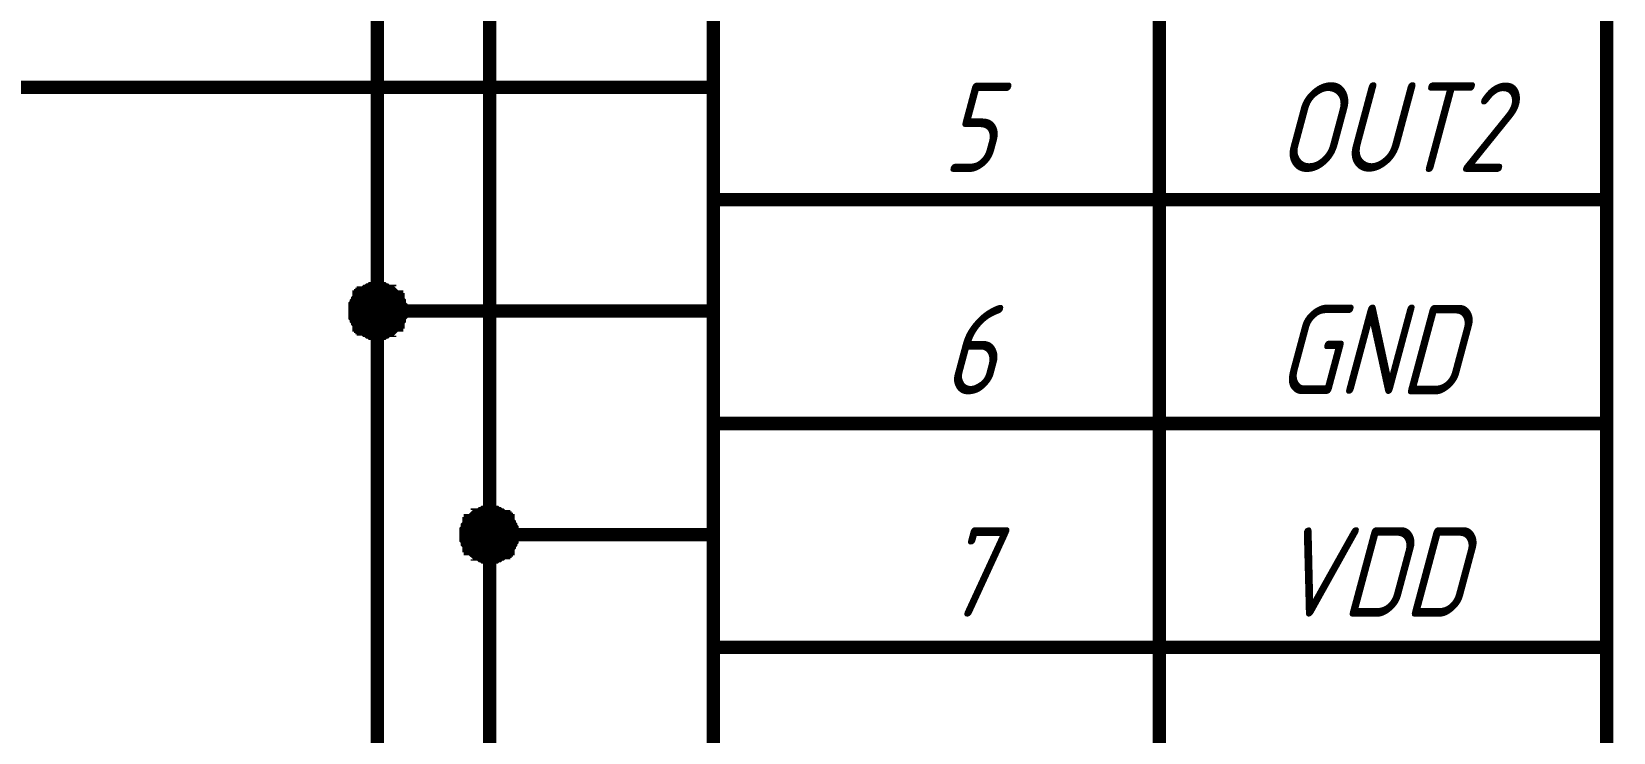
# Paper-space layout 'Layout1' of a CAD drawing. Extents: x -1 to 840, y -1 to 593.
# Drawn here: x 690.46 to 725.82, y 286.57 to 302.24 of the extents above; entities that cross this region are included whole.
import ezdxf

# ---------------------------------------------------------------- set-up
doc = ezdxf.new("R2010")
doc.units = 0
doc.header["$MEASUREMENT"] = 0
doc.layers.add('Sheet', color=255, linetype='CONTINUOUS')
doc.styles.add('GOST type A0', font='', dxfattribs={"oblique": 15, "height": 3.5})
doc.styles.get('GOST type A0').set_extended_font_data('GOST type A')

psp = doc.layouts.get("Layout1")

# ---------------------------------------------------------------- linework, layer by layer
at = {"layer": 'Sheet', "color": 7, "const_width": 0.3}
psp.add_lwpolyline([(705.698, 328.489), (725.667, 328.489), (725.667, 203.476), (705.698, 203.476), (705.698, 328.489)], close=True, dxfattribs=at)
at = {"layer": 'Sheet', "color": 7}
for points, const_width in [([(715.667, 328.489), (715.667, 203.476)], 0.3), ([(703.183, 310.999), (698.183, 310.999), (698.183, 295.993)], 0.3), ([(700.698, 305.997), (700.698, 290.992), (703.183, 290.992)], 0.3), ([(703.183, 300.995), (620.729, 300.995), (620.729, 250.977), (625.698, 250.977)], 0.3), ([(705.698, 300.995), (703.183, 300.995)], 0.3), ([(705.698, 298.479), (725.667, 298.479)], 0.3), ([(697.686, 295.993), (697.686, 296.025), (697.686, 296.056), (697.686, 296.056), (697.686, 296.087), (697.686, 296.118), (697.717, 296.149), (697.717, 296.18), (697.717, 296.18), (697.748, 296.211), (697.748, 296.242), (697.748, 296.242), (697.779, 296.273), (697.779, 296.304), (697.81, 296.304), (697.81, 296.335), (697.841, 296.335), (697.841, 296.366), (697.872, 296.366), (697.872, 296.397), (697.903, 296.397), (697.934, 296.428), (697.934, 296.428), (697.965, 296.428), (697.996, 296.459), (697.996, 296.459), (698.027, 296.459), (698.058, 296.491), (698.089, 296.491), (698.12, 296.491), (698.12, 296.491), (698.151, 296.491), (698.183, 296.491)], 0.3), ([(697.686, 295.993), (697.686, 296.025), (697.686, 296.056), (697.686, 296.056), (697.686, 296.087), (697.686, 296.118), (697.717, 296.149), (697.717, 296.18), (697.717, 296.18), (697.748, 296.211), (697.748, 296.242), (697.748, 296.242), (697.779, 296.273), (697.779, 296.304), (697.81, 296.304), (697.81, 296.335), (697.841, 296.335), (697.841, 296.366), (697.872, 296.366), (697.872, 296.397), (697.903, 296.397), (697.934, 296.428), (697.934, 296.428), (697.965, 296.428), (697.996, 296.459), (697.996, 296.459), (698.027, 296.459), (698.058, 296.491), (698.089, 296.491), (698.12, 296.491), (698.12, 296.491), (698.151, 296.491), (698.183, 296.491)], 0.3), ([(697.686, 295.993), (697.686, 296.025), (697.686, 296.056), (697.686, 296.056), (697.686, 296.087), (697.686, 296.118), (697.717, 296.149), (697.717, 296.18), (697.717, 296.18), (697.748, 296.211), (697.748, 296.242), (697.748, 296.242), (697.779, 296.273), (697.779, 296.304), (697.81, 296.304), (697.81, 296.335), (697.841, 296.335), (697.841, 296.366), (697.872, 296.366), (697.872, 296.397), (697.903, 296.397), (697.934, 296.428), (697.934, 296.428), (697.965, 296.428), (697.996, 296.459), (697.996, 296.459), (698.027, 296.459), (698.058, 296.491), (698.089, 296.491), (698.12, 296.491), (698.12, 296.491), (698.151, 296.491), (698.183, 296.491)], 0.3), ([(697.686, 295.993), (697.686, 296.025), (697.686, 296.056), (697.686, 296.056), (697.686, 296.087), (697.686, 296.118), (697.717, 296.149), (697.717, 296.18), (697.717, 296.18), (697.748, 296.211), (697.748, 296.242), (697.748, 296.242), (697.779, 296.273), (697.779, 296.304), (697.81, 296.304), (697.81, 296.335), (697.841, 296.335), (697.841, 296.366), (697.872, 296.366), (697.872, 296.397), (697.903, 296.397), (697.934, 296.428), (697.934, 296.428), (697.965, 296.428), (697.996, 296.459), (697.996, 296.459), (698.027, 296.459), (698.058, 296.491), (698.089, 296.491), (698.12, 296.491), (698.12, 296.491), (698.151, 296.491), (698.183, 296.491)], 0.3), ([(697.686, 295.993), (697.686, 296.025), (697.686, 296.056), (697.686, 296.056), (697.686, 296.087), (697.686, 296.118), (697.717, 296.149), (697.717, 296.18), (697.717, 296.18), (697.748, 296.211), (697.748, 296.242), (697.748, 296.242), (697.779, 296.273), (697.779, 296.304), (697.81, 296.304), (697.81, 296.335), (697.841, 296.335), (697.841, 296.366), (697.872, 296.366), (697.872, 296.397), (697.903, 296.397), (697.934, 296.428), (697.934, 296.428), (697.965, 296.428), (697.996, 296.459), (697.996, 296.459), (698.027, 296.459), (698.058, 296.491), (698.089, 296.491), (698.12, 296.491), (698.12, 296.491), (698.151, 296.491), (698.183, 296.491)], 0.0991), ([(697.686, 295.993), (697.686, 296.025), (697.686, 296.056), (697.686, 296.056), (697.686, 296.087), (697.686, 296.118), (697.717, 296.149), (697.717, 296.18), (697.717, 296.18), (697.748, 296.211), (697.748, 296.242), (697.748, 296.242), (697.779, 296.273), (697.779, 296.304), (697.81, 296.304), (697.81, 296.335), (697.841, 296.335), (697.841, 296.366), (697.872, 296.366), (697.872, 296.397), (697.903, 296.397), (697.934, 296.428), (697.934, 296.428), (697.965, 296.428), (697.996, 296.459), (697.996, 296.459), (698.027, 296.459), (698.058, 296.491), (698.089, 296.491), (698.12, 296.491), (698.12, 296.491), (698.151, 296.491), (698.183, 296.491)], 0.0991), ([(697.686, 295.993), (697.686, 296.025), (697.686, 296.056), (697.686, 296.056), (697.686, 296.087), (697.686, 296.118), (697.717, 296.149), (697.717, 296.18), (697.717, 296.18), (697.748, 296.211), (697.748, 296.242), (697.748, 296.242), (697.779, 296.273), (697.779, 296.304), (697.81, 296.304), (697.81, 296.335), (697.841, 296.335), (697.841, 296.366), (697.872, 296.366), (697.872, 296.397), (697.903, 296.397), (697.934, 296.428), (697.934, 296.428), (697.965, 296.428), (697.996, 296.459), (697.996, 296.459), (698.027, 296.459), (698.058, 296.491), (698.089, 296.491), (698.12, 296.491), (698.12, 296.491), (698.151, 296.491), (698.183, 296.491)], 0.0991), ([(697.686, 295.993), (697.686, 296.025), (697.686, 296.056), (697.686, 296.056), (697.686, 296.087), (697.686, 296.118), (697.717, 296.149), (697.717, 296.18), (697.717, 296.18), (697.748, 296.211), (697.748, 296.242), (697.748, 296.242), (697.779, 296.273), (697.779, 296.304), (697.81, 296.304), (697.81, 296.335), (697.841, 296.335), (697.841, 296.366), (697.872, 296.366), (697.872, 296.397), (697.903, 296.397), (697.934, 296.428), (697.934, 296.428), (697.965, 296.428), (697.996, 296.459), (697.996, 296.459), (698.027, 296.459), (698.058, 296.491), (698.089, 296.491), (698.12, 296.491), (698.12, 296.491), (698.151, 296.491), (698.183, 296.491)], 0.0991), ([(698.183, 296.491), (698.183, 296.491)], 0.3), ([(698.183, 296.491), (698.214, 296.491), (698.245, 296.491), (698.245, 296.491), (698.276, 296.491), (698.307, 296.491), (698.338, 296.459), (698.369, 296.459), (698.369, 296.459), (698.4, 296.428), (698.431, 296.428), (698.462, 296.428), (698.462, 296.397), (698.493, 296.397), (698.524, 296.366), (698.524, 296.366), (698.555, 296.335), (698.555, 296.335), (698.586, 296.304), (698.617, 296.304), (698.617, 296.273), (698.617, 296.242), (698.648, 296.242), (698.648, 296.211), (698.679, 296.18), (698.679, 296.18), (698.679, 296.149), (698.679, 296.118), (698.711, 296.087), (698.711, 296.056), (698.711, 296.056), (698.711, 296.025), (698.711, 295.993)], 0.3), ([(698.183, 296.491), (698.183, 296.491)], 0.3), ([(698.183, 296.491), (698.214, 296.491), (698.245, 296.491), (698.245, 296.491), (698.276, 296.491), (698.307, 296.491), (698.338, 296.459), (698.369, 296.459), (698.369, 296.459), (698.4, 296.428), (698.431, 296.428), (698.462, 296.428), (698.462, 296.397), (698.493, 296.397), (698.524, 296.366), (698.524, 296.366), (698.555, 296.335), (698.555, 296.335), (698.586, 296.304), (698.617, 296.304), (698.617, 296.273), (698.617, 296.242), (698.648, 296.242), (698.648, 296.211), (698.679, 296.18), (698.679, 296.18), (698.679, 296.149), (698.679, 296.118), (698.711, 296.087), (698.711, 296.056), (698.711, 296.056), (698.711, 296.025), (698.711, 295.993)], 0.3), ([(698.183, 296.491), (698.183, 296.491)], 0.3), ([(698.183, 296.491), (698.214, 296.491), (698.245, 296.491), (698.245, 296.491), (698.276, 296.491), (698.307, 296.491), (698.338, 296.459), (698.369, 296.459), (698.369, 296.459), (698.4, 296.428), (698.431, 296.428), (698.462, 296.428), (698.462, 296.397), (698.493, 296.397), (698.524, 296.366), (698.524, 296.366), (698.555, 296.335), (698.555, 296.335), (698.586, 296.304), (698.617, 296.304), (698.617, 296.273), (698.617, 296.242), (698.648, 296.242), (698.648, 296.211), (698.679, 296.18), (698.679, 296.18), (698.679, 296.149), (698.679, 296.118), (698.711, 296.087), (698.711, 296.056), (698.711, 296.056), (698.711, 296.025), (698.711, 295.993)], 0.3), ([(698.183, 296.491), (698.183, 296.491)], 0.3), ([(698.183, 296.491), (698.214, 296.491), (698.245, 296.491), (698.245, 296.491), (698.276, 296.491), (698.307, 296.491), (698.338, 296.459), (698.369, 296.459), (698.369, 296.459), (698.4, 296.428), (698.431, 296.428), (698.462, 296.428), (698.462, 296.397), (698.493, 296.397), (698.524, 296.366), (698.524, 296.366), (698.555, 296.335), (698.555, 296.335), (698.586, 296.304), (698.617, 296.304), (698.617, 296.273), (698.617, 296.242), (698.648, 296.242), (698.648, 296.211), (698.679, 296.18), (698.679, 296.18), (698.679, 296.149), (698.679, 296.118), (698.711, 296.087), (698.711, 296.056), (698.711, 296.056), (698.711, 296.025), (698.711, 295.993)], 0.3), ([(698.183, 296.491), (698.183, 296.491)], 0.0991), ([(698.183, 296.491), (698.214, 296.491), (698.245, 296.491), (698.245, 296.491), (698.276, 296.491), (698.307, 296.491), (698.338, 296.459), (698.369, 296.459), (698.369, 296.459), (698.4, 296.428), (698.431, 296.428), (698.462, 296.428), (698.462, 296.397), (698.493, 296.397), (698.524, 296.366), (698.524, 296.366), (698.555, 296.335), (698.555, 296.335), (698.586, 296.304), (698.617, 296.304), (698.617, 296.273), (698.617, 296.242), (698.648, 296.242), (698.648, 296.211), (698.679, 296.18), (698.679, 296.18), (698.679, 296.149), (698.679, 296.118), (698.711, 296.087), (698.711, 296.056), (698.711, 296.056), (698.711, 296.025), (698.711, 295.993)], 0.0991), ([(698.183, 296.491), (698.183, 296.491)], 0.0991), ([(698.183, 296.491), (698.214, 296.491), (698.245, 296.491), (698.245, 296.491), (698.276, 296.491), (698.307, 296.491), (698.338, 296.459), (698.369, 296.459), (698.369, 296.459), (698.4, 296.428), (698.431, 296.428), (698.462, 296.428), (698.462, 296.397), (698.493, 296.397), (698.524, 296.366), (698.524, 296.366), (698.555, 296.335), (698.555, 296.335), (698.586, 296.304), (698.617, 296.304), (698.617, 296.273), (698.617, 296.242), (698.648, 296.242), (698.648, 296.211), (698.679, 296.18), (698.679, 296.18), (698.679, 296.149), (698.679, 296.118), (698.711, 296.087), (698.711, 296.056), (698.711, 296.056), (698.711, 296.025), (698.711, 295.993)], 0.0991), ([(698.183, 296.491), (698.183, 296.491)], 0.0991), ([(698.183, 296.491), (698.214, 296.491), (698.245, 296.491), (698.245, 296.491), (698.276, 296.491), (698.307, 296.491), (698.338, 296.459), (698.369, 296.459), (698.369, 296.459), (698.4, 296.428), (698.431, 296.428), (698.462, 296.428), (698.462, 296.397), (698.493, 296.397), (698.524, 296.366), (698.524, 296.366), (698.555, 296.335), (698.555, 296.335), (698.586, 296.304), (698.617, 296.304), (698.617, 296.273), (698.617, 296.242), (698.648, 296.242), (698.648, 296.211), (698.679, 296.18), (698.679, 296.18), (698.679, 296.149), (698.679, 296.118), (698.711, 296.087), (698.711, 296.056), (698.711, 296.056), (698.711, 296.025), (698.711, 295.993)], 0.0991), ([(698.183, 296.491), (698.183, 296.491)], 0.0991), ([(698.183, 296.491), (698.214, 296.491), (698.245, 296.491), (698.245, 296.491), (698.276, 296.491), (698.307, 296.491), (698.338, 296.459), (698.369, 296.459), (698.369, 296.459), (698.4, 296.428), (698.431, 296.428), (698.462, 296.428), (698.462, 296.397), (698.493, 296.397), (698.524, 296.366), (698.524, 296.366), (698.555, 296.335), (698.555, 296.335), (698.586, 296.304), (698.617, 296.304), (698.617, 296.273), (698.617, 296.242), (698.648, 296.242), (698.648, 296.211), (698.679, 296.18), (698.679, 296.18), (698.679, 296.149), (698.679, 296.118), (698.711, 296.087), (698.711, 296.056), (698.711, 296.056), (698.711, 296.025), (698.711, 295.993)], 0.0991), ([(698.183, 295.496), (698.151, 295.496), (698.12, 295.496), (698.12, 295.496), (698.089, 295.496), (698.058, 295.496), (698.027, 295.527), (697.996, 295.527), (697.996, 295.527), (697.965, 295.558), (697.934, 295.558), (697.934, 295.558), (697.903, 295.59), (697.872, 295.59), (697.872, 295.621), (697.841, 295.621), (697.841, 295.652), (697.81, 295.652), (697.81, 295.683), (697.779, 295.683), (697.779, 295.714), (697.748, 295.745), (697.748, 295.745), (697.748, 295.776), (697.717, 295.807), (697.717, 295.807), (697.717, 295.838), (697.686, 295.869), (697.686, 295.9), (697.686, 295.931), (697.686, 295.931), (697.686, 295.962), (697.686, 295.993)], 0.3), ([(697.686, 295.993), (697.686, 295.993)], 0.3), ([(698.183, 295.496), (698.151, 295.496), (698.12, 295.496), (698.12, 295.496), (698.089, 295.496), (698.058, 295.496), (698.027, 295.527), (697.996, 295.527), (697.996, 295.527), (697.965, 295.558), (697.934, 295.558), (697.934, 295.558), (697.903, 295.59), (697.872, 295.59), (697.872, 295.621), (697.841, 295.621), (697.841, 295.652), (697.81, 295.652), (697.81, 295.683), (697.779, 295.683), (697.779, 295.714), (697.748, 295.745), (697.748, 295.745), (697.748, 295.776), (697.717, 295.807), (697.717, 295.807), (697.717, 295.838), (697.686, 295.869), (697.686, 295.9), (697.686, 295.931), (697.686, 295.931), (697.686, 295.962), (697.686, 295.993)], 0.3), ([(697.686, 295.993), (697.686, 295.993)], 0.3), ([(698.183, 295.496), (698.151, 295.496), (698.12, 295.496), (698.12, 295.496), (698.089, 295.496), (698.058, 295.496), (698.027, 295.527), (697.996, 295.527), (697.996, 295.527), (697.965, 295.558), (697.934, 295.558), (697.934, 295.558), (697.903, 295.59), (697.872, 295.59), (697.872, 295.621), (697.841, 295.621), (697.841, 295.652), (697.81, 295.652), (697.81, 295.683), (697.779, 295.683), (697.779, 295.714), (697.748, 295.745), (697.748, 295.745), (697.748, 295.776), (697.717, 295.807), (697.717, 295.807), (697.717, 295.838), (697.686, 295.869), (697.686, 295.9), (697.686, 295.931), (697.686, 295.931), (697.686, 295.962), (697.686, 295.993)], 0.3), ([(697.686, 295.993), (697.686, 295.993)], 0.3), ([(698.183, 295.496), (698.151, 295.496), (698.12, 295.496), (698.12, 295.496), (698.089, 295.496), (698.058, 295.496), (698.027, 295.527), (697.996, 295.527), (697.996, 295.527), (697.965, 295.558), (697.934, 295.558), (697.934, 295.558), (697.903, 295.59), (697.872, 295.59), (697.872, 295.621), (697.841, 295.621), (697.841, 295.652), (697.81, 295.652), (697.81, 295.683), (697.779, 295.683), (697.779, 295.714), (697.748, 295.745), (697.748, 295.745), (697.748, 295.776), (697.717, 295.807), (697.717, 295.807), (697.717, 295.838), (697.686, 295.869), (697.686, 295.9), (697.686, 295.931), (697.686, 295.931), (697.686, 295.962), (697.686, 295.993)], 0.3), ([(697.686, 295.993), (697.686, 295.993)], 0.3), ([(698.183, 295.496), (698.151, 295.496), (698.12, 295.496), (698.12, 295.496), (698.089, 295.496), (698.058, 295.496), (698.027, 295.527), (697.996, 295.527), (697.996, 295.527), (697.965, 295.558), (697.934, 295.558), (697.934, 295.558), (697.903, 295.59), (697.872, 295.59), (697.872, 295.621), (697.841, 295.621), (697.841, 295.652), (697.81, 295.652), (697.81, 295.683), (697.779, 295.683), (697.779, 295.714), (697.748, 295.745), (697.748, 295.745), (697.748, 295.776), (697.717, 295.807), (697.717, 295.807), (697.717, 295.838), (697.686, 295.869), (697.686, 295.9), (697.686, 295.931), (697.686, 295.931), (697.686, 295.962), (697.686, 295.993)], 0.0991), ([(697.686, 295.993), (697.686, 295.993)], 0.0991), ([(698.183, 295.496), (698.151, 295.496), (698.12, 295.496), (698.12, 295.496), (698.089, 295.496), (698.058, 295.496), (698.027, 295.527), (697.996, 295.527), (697.996, 295.527), (697.965, 295.558), (697.934, 295.558), (697.934, 295.558), (697.903, 295.59), (697.872, 295.59), (697.872, 295.621), (697.841, 295.621), (697.841, 295.652), (697.81, 295.652), (697.81, 295.683), (697.779, 295.683), (697.779, 295.714), (697.748, 295.745), (697.748, 295.745), (697.748, 295.776), (697.717, 295.807), (697.717, 295.807), (697.717, 295.838), (697.686, 295.869), (697.686, 295.9), (697.686, 295.931), (697.686, 295.931), (697.686, 295.962), (697.686, 295.993)], 0.0991), ([(697.686, 295.993), (697.686, 295.993)], 0.0991), ([(698.183, 295.496), (698.151, 295.496), (698.12, 295.496), (698.12, 295.496), (698.089, 295.496), (698.058, 295.496), (698.027, 295.527), (697.996, 295.527), (697.996, 295.527), (697.965, 295.558), (697.934, 295.558), (697.934, 295.558), (697.903, 295.59), (697.872, 295.59), (697.872, 295.621), (697.841, 295.621), (697.841, 295.652), (697.81, 295.652), (697.81, 295.683), (697.779, 295.683), (697.779, 295.714), (697.748, 295.745), (697.748, 295.745), (697.748, 295.776), (697.717, 295.807), (697.717, 295.807), (697.717, 295.838), (697.686, 295.869), (697.686, 295.9), (697.686, 295.931), (697.686, 295.931), (697.686, 295.962), (697.686, 295.993)], 0.0991), ([(697.686, 295.993), (697.686, 295.993)], 0.0991), ([(698.183, 295.496), (698.151, 295.496), (698.12, 295.496), (698.12, 295.496), (698.089, 295.496), (698.058, 295.496), (698.027, 295.527), (697.996, 295.527), (697.996, 295.527), (697.965, 295.558), (697.934, 295.558), (697.934, 295.558), (697.903, 295.59), (697.872, 295.59), (697.872, 295.621), (697.841, 295.621), (697.841, 295.652), (697.81, 295.652), (697.81, 295.683), (697.779, 295.683), (697.779, 295.714), (697.748, 295.745), (697.748, 295.745), (697.748, 295.776), (697.717, 295.807), (697.717, 295.807), (697.717, 295.838), (697.686, 295.869), (697.686, 295.9), (697.686, 295.931), (697.686, 295.931), (697.686, 295.962), (697.686, 295.993)], 0.0991), ([(697.686, 295.993), (697.686, 295.993)], 0.0991), ([(698.711, 295.993), (698.711, 295.962), (698.711, 295.931), (698.711, 295.931), (698.711, 295.9), (698.679, 295.869), (698.679, 295.838), (698.679, 295.807), (698.679, 295.807), (698.648, 295.776), (698.648, 295.745), (698.617, 295.745), (698.617, 295.714), (698.617, 295.683), (698.586, 295.683), (698.555, 295.652), (698.555, 295.652), (698.524, 295.621), (698.524, 295.621), (698.493, 295.59), (698.462, 295.59), (698.462, 295.558), (698.431, 295.558), (698.4, 295.558), (698.369, 295.527), (698.369, 295.527), (698.338, 295.527), (698.307, 295.496), (698.276, 295.496), (698.245, 295.496), (698.245, 295.496), (698.214, 295.496), (698.183, 295.496)], 0.3), ([(703.183, 280.988), (698.183, 280.988), (698.183, 295.993), (703.183, 295.993)], 0.3), ([(698.711, 295.993), (698.711, 295.962), (698.711, 295.931), (698.711, 295.931), (698.711, 295.9), (698.679, 295.869), (698.679, 295.838), (698.679, 295.807), (698.679, 295.807), (698.648, 295.776), (698.648, 295.745), (698.617, 295.745), (698.617, 295.714), (698.617, 295.683), (698.586, 295.683), (698.555, 295.652), (698.555, 295.652), (698.524, 295.621), (698.524, 295.621), (698.493, 295.59), (698.462, 295.59), (698.462, 295.558), (698.431, 295.558), (698.4, 295.558), (698.369, 295.527), (698.369, 295.527), (698.338, 295.527), (698.307, 295.496), (698.276, 295.496), (698.245, 295.496), (698.245, 295.496), (698.214, 295.496), (698.183, 295.496)], 0.3), ([(698.711, 295.993), (698.711, 295.962), (698.711, 295.931), (698.711, 295.931), (698.711, 295.9), (698.679, 295.869), (698.679, 295.838), (698.679, 295.807), (698.679, 295.807), (698.648, 295.776), (698.648, 295.745), (698.617, 295.745), (698.617, 295.714), (698.617, 295.683), (698.586, 295.683), (698.555, 295.652), (698.555, 295.652), (698.524, 295.621), (698.524, 295.621), (698.493, 295.59), (698.462, 295.59), (698.462, 295.558), (698.431, 295.558), (698.4, 295.558), (698.369, 295.527), (698.369, 295.527), (698.338, 295.527), (698.307, 295.496), (698.276, 295.496), (698.245, 295.496), (698.245, 295.496), (698.214, 295.496), (698.183, 295.496)], 0.3), ([(698.711, 295.993), (698.711, 295.962), (698.711, 295.931), (698.711, 295.931), (698.711, 295.9), (698.679, 295.869), (698.679, 295.838), (698.679, 295.807), (698.679, 295.807), (698.648, 295.776), (698.648, 295.745), (698.617, 295.745), (698.617, 295.714), (698.617, 295.683), (698.586, 295.683), (698.555, 295.652), (698.555, 295.652), (698.524, 295.621), (698.524, 295.621), (698.493, 295.59), (698.462, 295.59), (698.462, 295.558), (698.431, 295.558), (698.4, 295.558), (698.369, 295.527), (698.369, 295.527), (698.338, 295.527), (698.307, 295.496), (698.276, 295.496), (698.245, 295.496), (698.245, 295.496), (698.214, 295.496), (698.183, 295.496)], 0.3), ([(698.711, 295.993), (698.711, 295.962), (698.711, 295.931), (698.711, 295.931), (698.711, 295.9), (698.679, 295.869), (698.679, 295.838), (698.679, 295.807), (698.679, 295.807), (698.648, 295.776), (698.648, 295.745), (698.617, 295.745), (698.617, 295.714), (698.617, 295.683), (698.586, 295.683), (698.555, 295.652), (698.555, 295.652), (698.524, 295.621), (698.524, 295.621), (698.493, 295.59), (698.462, 295.59), (698.462, 295.558), (698.431, 295.558), (698.4, 295.558), (698.369, 295.527), (698.369, 295.527), (698.338, 295.527), (698.307, 295.496), (698.276, 295.496), (698.245, 295.496), (698.245, 295.496), (698.214, 295.496), (698.183, 295.496)], 0.0991), ([(698.711, 295.993), (698.711, 295.962), (698.711, 295.931), (698.711, 295.931), (698.711, 295.9), (698.679, 295.869), (698.679, 295.838), (698.679, 295.807), (698.679, 295.807), (698.648, 295.776), (698.648, 295.745), (698.617, 295.745), (698.617, 295.714), (698.617, 295.683), (698.586, 295.683), (698.555, 295.652), (698.555, 295.652), (698.524, 295.621), (698.524, 295.621), (698.493, 295.59), (698.462, 295.59), (698.462, 295.558), (698.431, 295.558), (698.4, 295.558), (698.369, 295.527), (698.369, 295.527), (698.338, 295.527), (698.307, 295.496), (698.276, 295.496), (698.245, 295.496), (698.245, 295.496), (698.214, 295.496), (698.183, 295.496)], 0.0991), ([(698.711, 295.993), (698.711, 295.962), (698.711, 295.931), (698.711, 295.931), (698.711, 295.9), (698.679, 295.869), (698.679, 295.838), (698.679, 295.807), (698.679, 295.807), (698.648, 295.776), (698.648, 295.745), (698.617, 295.745), (698.617, 295.714), (698.617, 295.683), (698.586, 295.683), (698.555, 295.652), (698.555, 295.652), (698.524, 295.621), (698.524, 295.621), (698.493, 295.59), (698.462, 295.59), (698.462, 295.558), (698.431, 295.558), (698.4, 295.558), (698.369, 295.527), (698.369, 295.527), (698.338, 295.527), (698.307, 295.496), (698.276, 295.496), (698.245, 295.496), (698.245, 295.496), (698.214, 295.496), (698.183, 295.496)], 0.0991), ([(698.711, 295.993), (698.711, 295.962), (698.711, 295.931), (698.711, 295.931), (698.711, 295.9), (698.679, 295.869), (698.679, 295.838), (698.679, 295.807), (698.679, 295.807), (698.648, 295.776), (698.648, 295.745), (698.617, 295.745), (698.617, 295.714), (698.617, 295.683), (698.586, 295.683), (698.555, 295.652), (698.555, 295.652), (698.524, 295.621), (698.524, 295.621), (698.493, 295.59), (698.462, 295.59), (698.462, 295.558), (698.431, 295.558), (698.4, 295.558), (698.369, 295.527), (698.369, 295.527), (698.338, 295.527), (698.307, 295.496), (698.276, 295.496), (698.245, 295.496), (698.245, 295.496), (698.214, 295.496), (698.183, 295.496)], 0.0991), ([(698.711, 295.993), (698.711, 295.993), (698.711, 295.993), (698.711, 295.993), (698.711, 295.993), (698.711, 295.993), (698.711, 295.993), (698.711, 295.993), (698.711, 295.993), (698.711, 295.993), (698.711, 295.993), (698.711, 295.993), (698.711, 295.993), (698.711, 295.993), (698.711, 295.993), (698.711, 295.993), (698.711, 295.993), (698.711, 295.993), (698.711, 295.993), (698.711, 295.993), (698.711, 295.993), (698.711, 295.993), (698.711, 295.993), (698.711, 295.993), (698.711, 295.993), (698.711, 295.993), (698.711, 295.993), (698.711, 295.993), (698.711, 295.993), (698.711, 295.993), (698.711, 295.993), (698.711, 295.993), (698.711, 295.993)], 0.3), ([(698.711, 295.993), (698.711, 295.993)], 0.3), ([(698.711, 295.993), (698.711, 295.993), (698.711, 295.993), (698.711, 295.993), (698.711, 295.993), (698.711, 295.993), (698.711, 295.993), (698.711, 295.993), (698.711, 295.993), (698.711, 295.993), (698.711, 295.993), (698.711, 295.993), (698.711, 295.993), (698.711, 295.993), (698.711, 295.993), (698.711, 295.993), (698.711, 295.993), (698.711, 295.993), (698.711, 295.993), (698.711, 295.993), (698.711, 295.993), (698.711, 295.993), (698.711, 295.993), (698.711, 295.993), (698.711, 295.993), (698.711, 295.993), (698.711, 295.993), (698.711, 295.993), (698.711, 295.993), (698.711, 295.993), (698.711, 295.993), (698.711, 295.993), (698.711, 295.993)], 0.3), ([(698.711, 295.993), (698.711, 295.993)], 0.3), ([(698.711, 295.993), (698.711, 295.993), (698.711, 295.993), (698.711, 295.993), (698.711, 295.993), (698.711, 295.993), (698.711, 295.993), (698.711, 295.993), (698.711, 295.993), (698.711, 295.993), (698.711, 295.993), (698.711, 295.993), (698.711, 295.993), (698.711, 295.993), (698.711, 295.993), (698.711, 295.993), (698.711, 295.993), (698.711, 295.993), (698.711, 295.993), (698.711, 295.993), (698.711, 295.993), (698.711, 295.993), (698.711, 295.993), (698.711, 295.993), (698.711, 295.993), (698.711, 295.993), (698.711, 295.993), (698.711, 295.993), (698.711, 295.993), (698.711, 295.993), (698.711, 295.993), (698.711, 295.993), (698.711, 295.993)], 0.3), ([(698.711, 295.993), (698.711, 295.993)], 0.3), ([(698.711, 295.993), (698.711, 295.993), (698.711, 295.993), (698.711, 295.993), (698.711, 295.993), (698.711, 295.993), (698.711, 295.993), (698.711, 295.993), (698.711, 295.993), (698.711, 295.993), (698.711, 295.993), (698.711, 295.993), (698.711, 295.993), (698.711, 295.993), (698.711, 295.993), (698.711, 295.993), (698.711, 295.993), (698.711, 295.993), (698.711, 295.993), (698.711, 295.993), (698.711, 295.993), (698.711, 295.993), (698.711, 295.993), (698.711, 295.993), (698.711, 295.993), (698.711, 295.993), (698.711, 295.993), (698.711, 295.993), (698.711, 295.993), (698.711, 295.993), (698.711, 295.993), (698.711, 295.993), (698.711, 295.993)], 0.3), ([(698.711, 295.993), (698.711, 295.993)], 0.3), ([(698.711, 295.993), (698.711, 295.993), (698.711, 295.993), (698.711, 295.993), (698.711, 295.993), (698.711, 295.993), (698.711, 295.993), (698.711, 295.993), (698.711, 295.993), (698.711, 295.993), (698.711, 295.993), (698.711, 295.993), (698.711, 295.993), (698.711, 295.993), (698.711, 295.993), (698.711, 295.993), (698.711, 295.993), (698.711, 295.993), (698.711, 295.993), (698.711, 295.993), (698.711, 295.993), (698.711, 295.993), (698.711, 295.993), (698.711, 295.993), (698.711, 295.993), (698.711, 295.993), (698.711, 295.993), (698.711, 295.993), (698.711, 295.993), (698.711, 295.993), (698.711, 295.993), (698.711, 295.993), (698.711, 295.993)], 0.0991), ([(698.711, 295.993), (698.711, 295.993)], 0.0991), ([(698.711, 295.993), (698.711, 295.993), (698.711, 295.993), (698.711, 295.993), (698.711, 295.993), (698.711, 295.993), (698.711, 295.993), (698.711, 295.993), (698.711, 295.993), (698.711, 295.993), (698.711, 295.993), (698.711, 295.993), (698.711, 295.993), (698.711, 295.993), (698.711, 295.993), (698.711, 295.993), (698.711, 295.993), (698.711, 295.993), (698.711, 295.993), (698.711, 295.993), (698.711, 295.993), (698.711, 295.993), (698.711, 295.993), (698.711, 295.993), (698.711, 295.993), (698.711, 295.993), (698.711, 295.993), (698.711, 295.993), (698.711, 295.993), (698.711, 295.993), (698.711, 295.993), (698.711, 295.993), (698.711, 295.993)], 0.0991), ([(698.711, 295.993), (698.711, 295.993)], 0.0991), ([(698.711, 295.993), (698.711, 295.993), (698.711, 295.993), (698.711, 295.993), (698.711, 295.993), (698.711, 295.993), (698.711, 295.993), (698.711, 295.993), (698.711, 295.993), (698.711, 295.993), (698.711, 295.993), (698.711, 295.993), (698.711, 295.993), (698.711, 295.993), (698.711, 295.993), (698.711, 295.993), (698.711, 295.993), (698.711, 295.993), (698.711, 295.993), (698.711, 295.993), (698.711, 295.993), (698.711, 295.993), (698.711, 295.993), (698.711, 295.993), (698.711, 295.993), (698.711, 295.993), (698.711, 295.993), (698.711, 295.993), (698.711, 295.993), (698.711, 295.993), (698.711, 295.993), (698.711, 295.993), (698.711, 295.993)], 0.0991), ([(698.711, 295.993), (698.711, 295.993)], 0.0991), ([(698.711, 295.993), (698.711, 295.993), (698.711, 295.993), (698.711, 295.993), (698.711, 295.993), (698.711, 295.993), (698.711, 295.993), (698.711, 295.993), (698.711, 295.993), (698.711, 295.993), (698.711, 295.993), (698.711, 295.993), (698.711, 295.993), (698.711, 295.993), (698.711, 295.993), (698.711, 295.993), (698.711, 295.993), (698.711, 295.993), (698.711, 295.993), (698.711, 295.993), (698.711, 295.993), (698.711, 295.993), (698.711, 295.993), (698.711, 295.993), (698.711, 295.993), (698.711, 295.993), (698.711, 295.993), (698.711, 295.993), (698.711, 295.993), (698.711, 295.993), (698.711, 295.993), (698.711, 295.993), (698.711, 295.993)], 0.0991), ([(698.711, 295.993), (698.711, 295.993)], 0.0991), ([(705.698, 295.993), (703.183, 295.993)], 0.3), ([(705.698, 293.477), (725.667, 293.477)], 0.3), ([(700.17, 290.992), (700.17, 291.023), (700.17, 291.054), (700.17, 291.054), (700.17, 291.085), (700.201, 291.116), (700.201, 291.147), (700.201, 291.178), (700.201, 291.178), (700.232, 291.209), (700.232, 291.24), (700.263, 291.24), (700.263, 291.271), (700.263, 291.302), (700.294, 291.302), (700.325, 291.333), (700.325, 291.333), (700.356, 291.364), (700.356, 291.364), (700.388, 291.396), (700.419, 291.396), (700.419, 291.427), (700.45, 291.427), (700.481, 291.427), (700.512, 291.458), (700.512, 291.458), (700.543, 291.458), (700.574, 291.489), (700.605, 291.489), (700.636, 291.489), (700.636, 291.489), (700.667, 291.489), (700.698, 291.489)], 0.3), ([(700.17, 290.992), (700.17, 291.023), (700.17, 291.054), (700.17, 291.054), (700.17, 291.085), (700.201, 291.116), (700.201, 291.147), (700.201, 291.178), (700.201, 291.178), (700.232, 291.209), (700.232, 291.24), (700.263, 291.24), (700.263, 291.271), (700.263, 291.302), (700.294, 291.302), (700.325, 291.333), (700.325, 291.333), (700.356, 291.364), (700.356, 291.364), (700.388, 291.396), (700.419, 291.396), (700.419, 291.427), (700.45, 291.427), (700.481, 291.427), (700.512, 291.458), (700.512, 291.458), (700.543, 291.458), (700.574, 291.489), (700.605, 291.489), (700.636, 291.489), (700.636, 291.489), (700.667, 291.489), (700.698, 291.489)], 0.3), ([(700.17, 290.992), (700.17, 291.023), (700.17, 291.054), (700.17, 291.054), (700.17, 291.085), (700.201, 291.116), (700.201, 291.147), (700.201, 291.178), (700.201, 291.178), (700.232, 291.209), (700.232, 291.24), (700.263, 291.24), (700.263, 291.271), (700.263, 291.302), (700.294, 291.302), (700.325, 291.333), (700.325, 291.333), (700.356, 291.364), (700.356, 291.364), (700.388, 291.396), (700.419, 291.396), (700.419, 291.427), (700.45, 291.427), (700.481, 291.427), (700.512, 291.458), (700.512, 291.458), (700.543, 291.458), (700.574, 291.489), (700.605, 291.489), (700.636, 291.489), (700.636, 291.489), (700.667, 291.489), (700.698, 291.489)], 0.3), ([(700.17, 290.992), (700.17, 291.023), (700.17, 291.054), (700.17, 291.054), (700.17, 291.085), (700.201, 291.116), (700.201, 291.147), (700.201, 291.178), (700.201, 291.178), (700.232, 291.209), (700.232, 291.24), (700.263, 291.24), (700.263, 291.271), (700.263, 291.302), (700.294, 291.302), (700.325, 291.333), (700.325, 291.333), (700.356, 291.364), (700.356, 291.364), (700.388, 291.396), (700.419, 291.396), (700.419, 291.427), (700.45, 291.427), (700.481, 291.427), (700.512, 291.458), (700.512, 291.458), (700.543, 291.458), (700.574, 291.489), (700.605, 291.489), (700.636, 291.489), (700.636, 291.489), (700.667, 291.489), (700.698, 291.489)], 0.3), ([(700.17, 290.992), (700.17, 291.023), (700.17, 291.054), (700.17, 291.054), (700.17, 291.085), (700.201, 291.116), (700.201, 291.147), (700.201, 291.178), (700.201, 291.178), (700.232, 291.209), (700.232, 291.24), (700.263, 291.24), (700.263, 291.271), (700.263, 291.302), (700.294, 291.302), (700.325, 291.333), (700.325, 291.333), (700.356, 291.364), (700.356, 291.364), (700.388, 291.396), (700.419, 291.396), (700.419, 291.427), (700.45, 291.427), (700.481, 291.427), (700.512, 291.458), (700.512, 291.458), (700.543, 291.458), (700.574, 291.489), (700.605, 291.489), (700.636, 291.489), (700.636, 291.489), (700.667, 291.489), (700.698, 291.489)], 0.0991), ([(700.17, 290.992), (700.17, 291.023), (700.17, 291.054), (700.17, 291.054), (700.17, 291.085), (700.201, 291.116), (700.201, 291.147), (700.201, 291.178), (700.201, 291.178), (700.232, 291.209), (700.232, 291.24), (700.263, 291.24), (700.263, 291.271), (700.263, 291.302), (700.294, 291.302), (700.325, 291.333), (700.325, 291.333), (700.356, 291.364), (700.356, 291.364), (700.388, 291.396), (700.419, 291.396), (700.419, 291.427), (700.45, 291.427), (700.481, 291.427), (700.512, 291.458), (700.512, 291.458), (700.543, 291.458), (700.574, 291.489), (700.605, 291.489), (700.636, 291.489), (700.636, 291.489), (700.667, 291.489), (700.698, 291.489)], 0.0991), ([(700.17, 290.992), (700.17, 291.023), (700.17, 291.054), (700.17, 291.054), (700.17, 291.085), (700.201, 291.116), (700.201, 291.147), (700.201, 291.178), (700.201, 291.178), (700.232, 291.209), (700.232, 291.24), (700.263, 291.24), (700.263, 291.271), (700.263, 291.302), (700.294, 291.302), (700.325, 291.333), (700.325, 291.333), (700.356, 291.364), (700.356, 291.364), (700.388, 291.396), (700.419, 291.396), (700.419, 291.427), (700.45, 291.427), (700.481, 291.427), (700.512, 291.458), (700.512, 291.458), (700.543, 291.458), (700.574, 291.489), (700.605, 291.489), (700.636, 291.489), (700.636, 291.489), (700.667, 291.489), (700.698, 291.489)], 0.0991), ([(700.17, 290.992), (700.17, 291.023), (700.17, 291.054), (700.17, 291.054), (700.17, 291.085), (700.201, 291.116), (700.201, 291.147), (700.201, 291.178), (700.201, 291.178), (700.232, 291.209), (700.232, 291.24), (700.263, 291.24), (700.263, 291.271), (700.263, 291.302), (700.294, 291.302), (700.325, 291.333), (700.325, 291.333), (700.356, 291.364), (700.356, 291.364), (700.388, 291.396), (700.419, 291.396), (700.419, 291.427), (700.45, 291.427), (700.481, 291.427), (700.512, 291.458), (700.512, 291.458), (700.543, 291.458), (700.574, 291.489), (700.605, 291.489), (700.636, 291.489), (700.636, 291.489), (700.667, 291.489), (700.698, 291.489)], 0.0991), ([(700.698, 291.489), (700.698, 291.489)], 0.3), ([(700.698, 291.489), (700.729, 291.489), (700.76, 291.489), (700.76, 291.489), (700.791, 291.489), (700.822, 291.489), (700.853, 291.458), (700.884, 291.458), (700.884, 291.458), (700.915, 291.427), (700.947, 291.427), (700.947, 291.427), (700.978, 291.396), (701.009, 291.396), (701.009, 291.364), (701.04, 291.364), (701.04, 291.333), (701.071, 291.333), (701.071, 291.302), (701.102, 291.302), (701.102, 291.271), (701.133, 291.24), (701.133, 291.24), (701.133, 291.209), (701.164, 291.178), (701.164, 291.178), (701.164, 291.147), (701.195, 291.116), (701.195, 291.085), (701.195, 291.054), (701.195, 291.054), (701.195, 291.023), (701.195, 290.992)], 0.3), ([(700.698, 291.489), (700.698, 291.489)], 0.3), ([(700.698, 291.489), (700.729, 291.489), (700.76, 291.489), (700.76, 291.489), (700.791, 291.489), (700.822, 291.489), (700.853, 291.458), (700.884, 291.458), (700.884, 291.458), (700.915, 291.427), (700.947, 291.427), (700.947, 291.427), (700.978, 291.396), (701.009, 291.396), (701.009, 291.364), (701.04, 291.364), (701.04, 291.333), (701.071, 291.333), (701.071, 291.302), (701.102, 291.302), (701.102, 291.271), (701.133, 291.24), (701.133, 291.24), (701.133, 291.209), (701.164, 291.178), (701.164, 291.178), (701.164, 291.147), (701.195, 291.116), (701.195, 291.085), (701.195, 291.054), (701.195, 291.054), (701.195, 291.023), (701.195, 290.992)], 0.3), ([(700.698, 291.489), (700.698, 291.489)], 0.3), ([(700.698, 291.489), (700.729, 291.489), (700.76, 291.489), (700.76, 291.489), (700.791, 291.489), (700.822, 291.489), (700.853, 291.458), (700.884, 291.458), (700.884, 291.458), (700.915, 291.427), (700.947, 291.427), (700.947, 291.427), (700.978, 291.396), (701.009, 291.396), (701.009, 291.364), (701.04, 291.364), (701.04, 291.333), (701.071, 291.333), (701.071, 291.302), (701.102, 291.302), (701.102, 291.271), (701.133, 291.24), (701.133, 291.24), (701.133, 291.209), (701.164, 291.178), (701.164, 291.178), (701.164, 291.147), (701.195, 291.116), (701.195, 291.085), (701.195, 291.054), (701.195, 291.054), (701.195, 291.023), (701.195, 290.992)], 0.3), ([(700.698, 291.489), (700.698, 291.489)], 0.3), ([(700.698, 291.489), (700.729, 291.489), (700.76, 291.489), (700.76, 291.489), (700.791, 291.489), (700.822, 291.489), (700.853, 291.458), (700.884, 291.458), (700.884, 291.458), (700.915, 291.427), (700.947, 291.427), (700.947, 291.427), (700.978, 291.396), (701.009, 291.396), (701.009, 291.364), (701.04, 291.364), (701.04, 291.333), (701.071, 291.333), (701.071, 291.302), (701.102, 291.302), (701.102, 291.271), (701.133, 291.24), (701.133, 291.24), (701.133, 291.209), (701.164, 291.178), (701.164, 291.178), (701.164, 291.147), (701.195, 291.116), (701.195, 291.085), (701.195, 291.054), (701.195, 291.054), (701.195, 291.023), (701.195, 290.992)], 0.3), ([(700.698, 291.489), (700.698, 291.489)], 0.0991), ([(700.698, 291.489), (700.729, 291.489), (700.76, 291.489), (700.76, 291.489), (700.791, 291.489), (700.822, 291.489), (700.853, 291.458), (700.884, 291.458), (700.884, 291.458), (700.915, 291.427), (700.947, 291.427), (700.947, 291.427), (700.978, 291.396), (701.009, 291.396), (701.009, 291.364), (701.04, 291.364), (701.04, 291.333), (701.071, 291.333), (701.071, 291.302), (701.102, 291.302), (701.102, 291.271), (701.133, 291.24), (701.133, 291.24), (701.133, 291.209), (701.164, 291.178), (701.164, 291.178), (701.164, 291.147), (701.195, 291.116), (701.195, 291.085), (701.195, 291.054), (701.195, 291.054), (701.195, 291.023), (701.195, 290.992)], 0.0991), ([(700.698, 291.489), (700.698, 291.489)], 0.0991), ([(700.698, 291.489), (700.729, 291.489), (700.76, 291.489), (700.76, 291.489), (700.791, 291.489), (700.822, 291.489), (700.853, 291.458), (700.884, 291.458), (700.884, 291.458), (700.915, 291.427), (700.947, 291.427), (700.947, 291.427), (700.978, 291.396), (701.009, 291.396), (701.009, 291.364), (701.04, 291.364), (701.04, 291.333), (701.071, 291.333), (701.071, 291.302), (701.102, 291.302), (701.102, 291.271), (701.133, 291.24), (701.133, 291.24), (701.133, 291.209), (701.164, 291.178), (701.164, 291.178), (701.164, 291.147), (701.195, 291.116), (701.195, 291.085), (701.195, 291.054), (701.195, 291.054), (701.195, 291.023), (701.195, 290.992)], 0.0991), ([(700.698, 291.489), (700.698, 291.489)], 0.0991), ([(700.698, 291.489), (700.729, 291.489), (700.76, 291.489), (700.76, 291.489), (700.791, 291.489), (700.822, 291.489), (700.853, 291.458), (700.884, 291.458), (700.884, 291.458), (700.915, 291.427), (700.947, 291.427), (700.947, 291.427), (700.978, 291.396), (701.009, 291.396), (701.009, 291.364), (701.04, 291.364), (701.04, 291.333), (701.071, 291.333), (701.071, 291.302), (701.102, 291.302), (701.102, 291.271), (701.133, 291.24), (701.133, 291.24), (701.133, 291.209), (701.164, 291.178), (701.164, 291.178), (701.164, 291.147), (701.195, 291.116), (701.195, 291.085), (701.195, 291.054), (701.195, 291.054), (701.195, 291.023), (701.195, 290.992)], 0.0991), ([(700.698, 291.489), (700.698, 291.489)], 0.0991), ([(700.698, 291.489), (700.729, 291.489), (700.76, 291.489), (700.76, 291.489), (700.791, 291.489), (700.822, 291.489), (700.853, 291.458), (700.884, 291.458), (700.884, 291.458), (700.915, 291.427), (700.947, 291.427), (700.947, 291.427), (700.978, 291.396), (701.009, 291.396), (701.009, 291.364), (701.04, 291.364), (701.04, 291.333), (701.071, 291.333), (701.071, 291.302), (701.102, 291.302), (701.102, 291.271), (701.133, 291.24), (701.133, 291.24), (701.133, 291.209), (701.164, 291.178), (701.164, 291.178), (701.164, 291.147), (701.195, 291.116), (701.195, 291.085), (701.195, 291.054), (701.195, 291.054), (701.195, 291.023), (701.195, 290.992)], 0.0991), ([(700.698, 290.495), (700.667, 290.495), (700.636, 290.495), (700.636, 290.495), (700.605, 290.495), (700.574, 290.495), (700.543, 290.526), (700.512, 290.526), (700.512, 290.526), (700.481, 290.557), (700.45, 290.557), (700.419, 290.557), (700.419, 290.588), (700.388, 290.588), (700.356, 290.619), (700.356, 290.619), (700.325, 290.65), (700.325, 290.65), (700.294, 290.681), (700.263, 290.681), (700.263, 290.712), (700.263, 290.743), (700.232, 290.743), (700.232, 290.774), (700.201, 290.805), (700.201, 290.805), (700.201, 290.836), (700.201, 290.867), (700.17, 290.898), (700.17, 290.93), (700.17, 290.93), (700.17, 290.961), (700.17, 290.992)], 0.3), ([(700.17, 290.992), (700.17, 290.992)], 0.3), ([(700.698, 290.495), (700.667, 290.495), (700.636, 290.495), (700.636, 290.495), (700.605, 290.495), (700.574, 290.495), (700.543, 290.526), (700.512, 290.526), (700.512, 290.526), (700.481, 290.557), (700.45, 290.557), (700.419, 290.557), (700.419, 290.588), (700.388, 290.588), (700.356, 290.619), (700.356, 290.619), (700.325, 290.65), (700.325, 290.65), (700.294, 290.681), (700.263, 290.681), (700.263, 290.712), (700.263, 290.743), (700.232, 290.743), (700.232, 290.774), (700.201, 290.805), (700.201, 290.805), (700.201, 290.836), (700.201, 290.867), (700.17, 290.898), (700.17, 290.93), (700.17, 290.93), (700.17, 290.961), (700.17, 290.992)], 0.3), ([(700.17, 290.992), (700.17, 290.992)], 0.3), ([(700.698, 290.495), (700.667, 290.495), (700.636, 290.495), (700.636, 290.495), (700.605, 290.495), (700.574, 290.495), (700.543, 290.526), (700.512, 290.526), (700.512, 290.526), (700.481, 290.557), (700.45, 290.557), (700.419, 290.557), (700.419, 290.588), (700.388, 290.588), (700.356, 290.619), (700.356, 290.619), (700.325, 290.65), (700.325, 290.65), (700.294, 290.681), (700.263, 290.681), (700.263, 290.712), (700.263, 290.743), (700.232, 290.743), (700.232, 290.774), (700.201, 290.805), (700.201, 290.805), (700.201, 290.836), (700.201, 290.867), (700.17, 290.898), (700.17, 290.93), (700.17, 290.93), (700.17, 290.961), (700.17, 290.992)], 0.3), ([(700.17, 290.992), (700.17, 290.992)], 0.3), ([(700.698, 290.495), (700.667, 290.495), (700.636, 290.495), (700.636, 290.495), (700.605, 290.495), (700.574, 290.495), (700.543, 290.526), (700.512, 290.526), (700.512, 290.526), (700.481, 290.557), (700.45, 290.557), (700.419, 290.557), (700.419, 290.588), (700.388, 290.588), (700.356, 290.619), (700.356, 290.619), (700.325, 290.65), (700.325, 290.65), (700.294, 290.681), (700.263, 290.681), (700.263, 290.712), (700.263, 290.743), (700.232, 290.743), (700.232, 290.774), (700.201, 290.805), (700.201, 290.805), (700.201, 290.836), (700.201, 290.867), (700.17, 290.898), (700.17, 290.93), (700.17, 290.93), (700.17, 290.961), (700.17, 290.992)], 0.3), ([(700.17, 290.992), (700.17, 290.992)], 0.3), ([(700.698, 290.495), (700.667, 290.495), (700.636, 290.495), (700.636, 290.495), (700.605, 290.495), (700.574, 290.495), (700.543, 290.526), (700.512, 290.526), (700.512, 290.526), (700.481, 290.557), (700.45, 290.557), (700.419, 290.557), (700.419, 290.588), (700.388, 290.588), (700.356, 290.619), (700.356, 290.619), (700.325, 290.65), (700.325, 290.65), (700.294, 290.681), (700.263, 290.681), (700.263, 290.712), (700.263, 290.743), (700.232, 290.743), (700.232, 290.774), (700.201, 290.805), (700.201, 290.805), (700.201, 290.836), (700.201, 290.867), (700.17, 290.898), (700.17, 290.93), (700.17, 290.93), (700.17, 290.961), (700.17, 290.992)], 0.0991), ([(700.17, 290.992), (700.17, 290.992)], 0.0991), ([(700.698, 290.495), (700.667, 290.495), (700.636, 290.495), (700.636, 290.495), (700.605, 290.495), (700.574, 290.495), (700.543, 290.526), (700.512, 290.526), (700.512, 290.526), (700.481, 290.557), (700.45, 290.557), (700.419, 290.557), (700.419, 290.588), (700.388, 290.588), (700.356, 290.619), (700.356, 290.619), (700.325, 290.65), (700.325, 290.65), (700.294, 290.681), (700.263, 290.681), (700.263, 290.712), (700.263, 290.743), (700.232, 290.743), (700.232, 290.774), (700.201, 290.805), (700.201, 290.805), (700.201, 290.836), (700.201, 290.867), (700.17, 290.898), (700.17, 290.93), (700.17, 290.93), (700.17, 290.961), (700.17, 290.992)], 0.0991), ([(700.17, 290.992), (700.17, 290.992)], 0.0991), ([(700.698, 290.495), (700.667, 290.495), (700.636, 290.495), (700.636, 290.495), (700.605, 290.495), (700.574, 290.495), (700.543, 290.526), (700.512, 290.526), (700.512, 290.526), (700.481, 290.557), (700.45, 290.557), (700.419, 290.557), (700.419, 290.588), (700.388, 290.588), (700.356, 290.619), (700.356, 290.619), (700.325, 290.65), (700.325, 290.65), (700.294, 290.681), (700.263, 290.681), (700.263, 290.712), (700.263, 290.743), (700.232, 290.743), (700.232, 290.774), (700.201, 290.805), (700.201, 290.805), (700.201, 290.836), (700.201, 290.867), (700.17, 290.898), (700.17, 290.93), (700.17, 290.93), (700.17, 290.961), (700.17, 290.992)], 0.0991), ([(700.17, 290.992), (700.17, 290.992)], 0.0991), ([(700.698, 290.495), (700.667, 290.495), (700.636, 290.495), (700.636, 290.495), (700.605, 290.495), (700.574, 290.495), (700.543, 290.526), (700.512, 290.526), (700.512, 290.526), (700.481, 290.557), (700.45, 290.557), (700.419, 290.557), (700.419, 290.588), (700.388, 290.588), (700.356, 290.619), (700.356, 290.619), (700.325, 290.65), (700.325, 290.65), (700.294, 290.681), (700.263, 290.681), (700.263, 290.712), (700.263, 290.743), (700.232, 290.743), (700.232, 290.774), (700.201, 290.805), (700.201, 290.805), (700.201, 290.836), (700.201, 290.867), (700.17, 290.898), (700.17, 290.93), (700.17, 290.93), (700.17, 290.961), (700.17, 290.992)], 0.0991), ([(700.17, 290.992), (700.17, 290.992)], 0.0991), ([(701.195, 290.992), (701.195, 290.961), (701.195, 290.93), (701.195, 290.93), (701.195, 290.898), (701.195, 290.867), (701.164, 290.836), (701.164, 290.805), (701.164, 290.805), (701.133, 290.774), (701.133, 290.743), (701.133, 290.743), (701.102, 290.712), (701.102, 290.681), (701.071, 290.681), (701.071, 290.65), (701.04, 290.65), (701.04, 290.619), (701.009, 290.619), (701.009, 290.588), (700.978, 290.588), (700.947, 290.557), (700.947, 290.557), (700.915, 290.557), (700.884, 290.526), (700.884, 290.526), (700.853, 290.526), (700.822, 290.495), (700.791, 290.495), (700.76, 290.495), (700.76, 290.495), (700.729, 290.495), (700.698, 290.495)], 0.3), ([(700.698, 290.992), (700.698, 275.986), (703.183, 275.986)], 0.3), ([(701.195, 290.992), (701.195, 290.961), (701.195, 290.93), (701.195, 290.93), (701.195, 290.898), (701.195, 290.867), (701.164, 290.836), (701.164, 290.805), (701.164, 290.805), (701.133, 290.774), (701.133, 290.743), (701.133, 290.743), (701.102, 290.712), (701.102, 290.681), (701.071, 290.681), (701.071, 290.65), (701.04, 290.65), (701.04, 290.619), (701.009, 290.619), (701.009, 290.588), (700.978, 290.588), (700.947, 290.557), (700.947, 290.557), (700.915, 290.557), (700.884, 290.526), (700.884, 290.526), (700.853, 290.526), (700.822, 290.495), (700.791, 290.495), (700.76, 290.495), (700.76, 290.495), (700.729, 290.495), (700.698, 290.495)], 0.3), ([(701.195, 290.992), (701.195, 290.961), (701.195, 290.93), (701.195, 290.93), (701.195, 290.898), (701.195, 290.867), (701.164, 290.836), (701.164, 290.805), (701.164, 290.805), (701.133, 290.774), (701.133, 290.743), (701.133, 290.743), (701.102, 290.712), (701.102, 290.681), (701.071, 290.681), (701.071, 290.65), (701.04, 290.65), (701.04, 290.619), (701.009, 290.619), (701.009, 290.588), (700.978, 290.588), (700.947, 290.557), (700.947, 290.557), (700.915, 290.557), (700.884, 290.526), (700.884, 290.526), (700.853, 290.526), (700.822, 290.495), (700.791, 290.495), (700.76, 290.495), (700.76, 290.495), (700.729, 290.495), (700.698, 290.495)], 0.3), ([(701.195, 290.992), (701.195, 290.961), (701.195, 290.93), (701.195, 290.93), (701.195, 290.898), (701.195, 290.867), (701.164, 290.836), (701.164, 290.805), (701.164, 290.805), (701.133, 290.774), (701.133, 290.743), (701.133, 290.743), (701.102, 290.712), (701.102, 290.681), (701.071, 290.681), (701.071, 290.65), (701.04, 290.65), (701.04, 290.619), (701.009, 290.619), (701.009, 290.588), (700.978, 290.588), (700.947, 290.557), (700.947, 290.557), (700.915, 290.557), (700.884, 290.526), (700.884, 290.526), (700.853, 290.526), (700.822, 290.495), (700.791, 290.495), (700.76, 290.495), (700.76, 290.495), (700.729, 290.495), (700.698, 290.495)], 0.3), ([(701.195, 290.992), (701.195, 290.961), (701.195, 290.93), (701.195, 290.93), (701.195, 290.898), (701.195, 290.867), (701.164, 290.836), (701.164, 290.805), (701.164, 290.805), (701.133, 290.774), (701.133, 290.743), (701.133, 290.743), (701.102, 290.712), (701.102, 290.681), (701.071, 290.681), (701.071, 290.65), (701.04, 290.65), (701.04, 290.619), (701.009, 290.619), (701.009, 290.588), (700.978, 290.588), (700.947, 290.557), (700.947, 290.557), (700.915, 290.557), (700.884, 290.526), (700.884, 290.526), (700.853, 290.526), (700.822, 290.495), (700.791, 290.495), (700.76, 290.495), (700.76, 290.495), (700.729, 290.495), (700.698, 290.495)], 0.0991), ([(701.195, 290.992), (701.195, 290.961), (701.195, 290.93), (701.195, 290.93), (701.195, 290.898), (701.195, 290.867), (701.164, 290.836), (701.164, 290.805), (701.164, 290.805), (701.133, 290.774), (701.133, 290.743), (701.133, 290.743), (701.102, 290.712), (701.102, 290.681), (701.071, 290.681), (701.071, 290.65), (701.04, 290.65), (701.04, 290.619), (701.009, 290.619), (701.009, 290.588), (700.978, 290.588), (700.947, 290.557), (700.947, 290.557), (700.915, 290.557), (700.884, 290.526), (700.884, 290.526), (700.853, 290.526), (700.822, 290.495), (700.791, 290.495), (700.76, 290.495), (700.76, 290.495), (700.729, 290.495), (700.698, 290.495)], 0.0991), ([(701.195, 290.992), (701.195, 290.961), (701.195, 290.93), (701.195, 290.93), (701.195, 290.898), (701.195, 290.867), (701.164, 290.836), (701.164, 290.805), (701.164, 290.805), (701.133, 290.774), (701.133, 290.743), (701.133, 290.743), (701.102, 290.712), (701.102, 290.681), (701.071, 290.681), (701.071, 290.65), (701.04, 290.65), (701.04, 290.619), (701.009, 290.619), (701.009, 290.588), (700.978, 290.588), (700.947, 290.557), (700.947, 290.557), (700.915, 290.557), (700.884, 290.526), (700.884, 290.526), (700.853, 290.526), (700.822, 290.495), (700.791, 290.495), (700.76, 290.495), (700.76, 290.495), (700.729, 290.495), (700.698, 290.495)], 0.0991), ([(701.195, 290.992), (701.195, 290.961), (701.195, 290.93), (701.195, 290.93), (701.195, 290.898), (701.195, 290.867), (701.164, 290.836), (701.164, 290.805), (701.164, 290.805), (701.133, 290.774), (701.133, 290.743), (701.133, 290.743), (701.102, 290.712), (701.102, 290.681), (701.071, 290.681), (701.071, 290.65), (701.04, 290.65), (701.04, 290.619), (701.009, 290.619), (701.009, 290.588), (700.978, 290.588), (700.947, 290.557), (700.947, 290.557), (700.915, 290.557), (700.884, 290.526), (700.884, 290.526), (700.853, 290.526), (700.822, 290.495), (700.791, 290.495), (700.76, 290.495), (700.76, 290.495), (700.729, 290.495), (700.698, 290.495)], 0.0991), ([(701.195, 290.992), (701.195, 290.992), (701.195, 290.992), (701.195, 290.992), (701.195, 290.992), (701.195, 290.992), (701.195, 290.992), (701.195, 290.992), (701.195, 290.992), (701.195, 290.992), (701.195, 290.992), (701.195, 290.992), (701.195, 290.992), (701.195, 290.992), (701.195, 290.992), (701.195, 290.992), (701.195, 290.992), (701.195, 290.992), (701.195, 290.992), (701.195, 290.992), (701.195, 290.992), (701.195, 290.992), (701.195, 290.992), (701.195, 290.992), (701.195, 290.992), (701.195, 290.992), (701.195, 290.992), (701.195, 290.992), (701.195, 290.992), (701.195, 290.992), (701.195, 290.992), (701.195, 290.992), (701.195, 290.992)], 0.3), ([(701.195, 290.992), (701.195, 290.992)], 0.3), ([(701.195, 290.992), (701.195, 290.992), (701.195, 290.992), (701.195, 290.992), (701.195, 290.992), (701.195, 290.992), (701.195, 290.992), (701.195, 290.992), (701.195, 290.992), (701.195, 290.992), (701.195, 290.992), (701.195, 290.992), (701.195, 290.992), (701.195, 290.992), (701.195, 290.992), (701.195, 290.992), (701.195, 290.992), (701.195, 290.992), (701.195, 290.992), (701.195, 290.992), (701.195, 290.992), (701.195, 290.992), (701.195, 290.992), (701.195, 290.992), (701.195, 290.992), (701.195, 290.992), (701.195, 290.992), (701.195, 290.992), (701.195, 290.992), (701.195, 290.992), (701.195, 290.992), (701.195, 290.992), (701.195, 290.992)], 0.3), ([(701.195, 290.992), (701.195, 290.992)], 0.3), ([(701.195, 290.992), (701.195, 290.992), (701.195, 290.992), (701.195, 290.992), (701.195, 290.992), (701.195, 290.992), (701.195, 290.992), (701.195, 290.992), (701.195, 290.992), (701.195, 290.992), (701.195, 290.992), (701.195, 290.992), (701.195, 290.992), (701.195, 290.992), (701.195, 290.992), (701.195, 290.992), (701.195, 290.992), (701.195, 290.992), (701.195, 290.992), (701.195, 290.992), (701.195, 290.992), (701.195, 290.992), (701.195, 290.992), (701.195, 290.992), (701.195, 290.992), (701.195, 290.992), (701.195, 290.992), (701.195, 290.992), (701.195, 290.992), (701.195, 290.992), (701.195, 290.992), (701.195, 290.992), (701.195, 290.992)], 0.3), ([(701.195, 290.992), (701.195, 290.992)], 0.3), ([(701.195, 290.992), (701.195, 290.992), (701.195, 290.992), (701.195, 290.992), (701.195, 290.992), (701.195, 290.992), (701.195, 290.992), (701.195, 290.992), (701.195, 290.992), (701.195, 290.992), (701.195, 290.992), (701.195, 290.992), (701.195, 290.992), (701.195, 290.992), (701.195, 290.992), (701.195, 290.992), (701.195, 290.992), (701.195, 290.992), (701.195, 290.992), (701.195, 290.992), (701.195, 290.992), (701.195, 290.992), (701.195, 290.992), (701.195, 290.992), (701.195, 290.992), (701.195, 290.992), (701.195, 290.992), (701.195, 290.992), (701.195, 290.992), (701.195, 290.992), (701.195, 290.992), (701.195, 290.992), (701.195, 290.992)], 0.3), ([(701.195, 290.992), (701.195, 290.992)], 0.3), ([(701.195, 290.992), (701.195, 290.992), (701.195, 290.992), (701.195, 290.992), (701.195, 290.992), (701.195, 290.992), (701.195, 290.992), (701.195, 290.992), (701.195, 290.992), (701.195, 290.992), (701.195, 290.992), (701.195, 290.992), (701.195, 290.992), (701.195, 290.992), (701.195, 290.992), (701.195, 290.992), (701.195, 290.992), (701.195, 290.992), (701.195, 290.992), (701.195, 290.992), (701.195, 290.992), (701.195, 290.992), (701.195, 290.992), (701.195, 290.992), (701.195, 290.992), (701.195, 290.992), (701.195, 290.992), (701.195, 290.992), (701.195, 290.992), (701.195, 290.992), (701.195, 290.992), (701.195, 290.992), (701.195, 290.992)], 0.0991), ([(701.195, 290.992), (701.195, 290.992)], 0.0991), ([(701.195, 290.992), (701.195, 290.992), (701.195, 290.992), (701.195, 290.992), (701.195, 290.992), (701.195, 290.992), (701.195, 290.992), (701.195, 290.992), (701.195, 290.992), (701.195, 290.992), (701.195, 290.992), (701.195, 290.992), (701.195, 290.992), (701.195, 290.992), (701.195, 290.992), (701.195, 290.992), (701.195, 290.992), (701.195, 290.992), (701.195, 290.992), (701.195, 290.992), (701.195, 290.992), (701.195, 290.992), (701.195, 290.992), (701.195, 290.992), (701.195, 290.992), (701.195, 290.992), (701.195, 290.992), (701.195, 290.992), (701.195, 290.992), (701.195, 290.992), (701.195, 290.992), (701.195, 290.992), (701.195, 290.992)], 0.0991), ([(701.195, 290.992), (701.195, 290.992)], 0.0991), ([(701.195, 290.992), (701.195, 290.992), (701.195, 290.992), (701.195, 290.992), (701.195, 290.992), (701.195, 290.992), (701.195, 290.992), (701.195, 290.992), (701.195, 290.992), (701.195, 290.992), (701.195, 290.992), (701.195, 290.992), (701.195, 290.992), (701.195, 290.992), (701.195, 290.992), (701.195, 290.992), (701.195, 290.992), (701.195, 290.992), (701.195, 290.992), (701.195, 290.992), (701.195, 290.992), (701.195, 290.992), (701.195, 290.992), (701.195, 290.992), (701.195, 290.992), (701.195, 290.992), (701.195, 290.992), (701.195, 290.992), (701.195, 290.992), (701.195, 290.992), (701.195, 290.992), (701.195, 290.992), (701.195, 290.992)], 0.0991), ([(701.195, 290.992), (701.195, 290.992)], 0.0991), ([(701.195, 290.992), (701.195, 290.992), (701.195, 290.992), (701.195, 290.992), (701.195, 290.992), (701.195, 290.992), (701.195, 290.992), (701.195, 290.992), (701.195, 290.992), (701.195, 290.992), (701.195, 290.992), (701.195, 290.992), (701.195, 290.992), (701.195, 290.992), (701.195, 290.992), (701.195, 290.992), (701.195, 290.992), (701.195, 290.992), (701.195, 290.992), (701.195, 290.992), (701.195, 290.992), (701.195, 290.992), (701.195, 290.992), (701.195, 290.992), (701.195, 290.992), (701.195, 290.992), (701.195, 290.992), (701.195, 290.992), (701.195, 290.992), (701.195, 290.992), (701.195, 290.992), (701.195, 290.992), (701.195, 290.992)], 0.0991), ([(701.195, 290.992), (701.195, 290.992)], 0.0991), ([(705.698, 290.992), (703.183, 290.992)], 0.3), ([(705.698, 288.475), (725.667, 288.475)], 0.3)]:
    psp.add_lwpolyline(points, dxfattribs=dict(at, const_width=const_width))
at = {"layer": 'Sheet', "color": 7, "const_width": 0.508}
for points in [[(698.017, 296.003, 1), (698.525, 296.003, 1)], [(700.517, 291.003, 1), (701.025, 291.003, 1)]]:
    psp.add_lwpolyline(points, format="xyb", close=True, dxfattribs=at)

# ---------------------------------------------------------------- texts
at = {"layer": 'Sheet', "color": 7, "style": 'GOST type A0', "oblique": 15}
for s, p in [('5', (710.822, 299.1)), ('OUT2', (718.276, 299.1)), ('6', (710.822, 294.129)), ('GND', (718.276, 294.129)), ('7', (710.822, 289.159)), ('VDD', (718.276, 289.159))]:
    psp.add_text(s, height=2, dxfattribs=at).set_placement(p)

doc.saveas('drawing.dxf')
